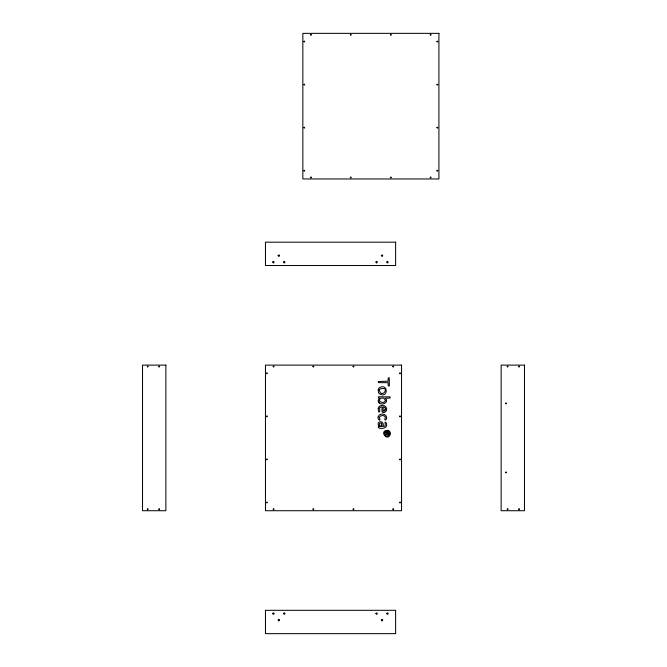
<?xml version="1.0" encoding="UTF-8"?>
<svg xmlns="http://www.w3.org/2000/svg" width="667" height="667" viewBox="0 0 667 667"><rect width="100%" height="100%" fill="white"/><g stroke="black" fill="none" stroke-linecap="round" stroke-linejoin="round"><path stroke-width="1" d="M388.244 433.8L388.277 433.108L387.319 433.108L387.994 434.092M385.526 409.063L384.892 410.605L383.15 411.097L383.15 406.895L384.809 407.479L385.476 408.563L384.142 410.989M380.79 426.48L381.666 423.553L381.199 423.136C378.989 422.303 378.714 425.704 380.415 426.48L382.049 426.48L381.666 423.553M386.251 432.258L388.728 431.624M388.094 431.216L385.518 431.457A2.351 2.351 0 0 0 384.584 432.575C382.841 436.693 390.604 437.46 389.645 433.066A2.476 2.476 0 0 0 388.094 431.216L388.928 431.749M379.331 402.968C382.608 405.878 389.478 401.951 385.368 398.149L389.978 398.149L390.187 396.882L378.422 396.765L378.422 397.949L379.481 397.991L378.164 400.508L379.331 402.968A2.826 2.826 0 0 1 378.239 401.267M265.458 610.313L265.458 633.65L395.623 633.65L395.623 610.313L265.458 610.313M385.309 434.467L385.443 435.176L386.96 434.217L388.369 434.951L388.836 432.358L385.468 432.258L385.343 433.033L386.668 433.342L385.309 434.467M378.297 381.557L378.548 382.65L388.152 382.65L388.186 385.885L389.37 385.885L389.261 377.847L388.186 377.939L388.152 381.174L378.297 381.557M378.306 426.922C377.881 429.373 386.685 428.798 386.585 425.613A5.419 5.419 0 0 0 386.343 423.161C383.758 419.751 385.943 424.737 385.026 426.088L383.066 426.48C385.017 419.476 374.712 420.844 379.306 426.672L378.306 426.922M378.231 408.396C378.039 413.815 380.757 413.106 379.506 408.237A1.926 1.926 0 0 1 380.482 407.195L382.108 406.895C382.266 408.846 380.79 413.89 384.4 412.331C386.126 411.898 386.918 409.955 386.56 408.329C385.809 404.435 378.798 404.36 378.231 408.396M378.239 389.828L378.489 392.438A3.368 3.368 0 0 0 380.007 394.097C388.436 398.391 388.161 383.242 379.865 387.477A3.035 3.035 0 0 0 378.447 389.061L378.239 389.828M378.231 416.783C376.655 418.467 380.957 421.861 379.882 419.235C377.23 415.483 385.192 413.982 385.434 417.709C382.991 421.411 387.585 420.21 386.56 416.992C385.868 413.223 379.073 413.031 378.231 416.783M390.37 433.625C388.344 442.996 378.131 430.432 387.719 430.332A3.31 3.31 0 0 1 389.411 431.241L389.811 431.732A3.31 3.31 0 0 1 390.37 433.608M379.415 390.17C381.19 399.55 391.412 385.96 380.257 388.919A1.959 1.959 0 0 0 379.415 390.17M385.418 400.442C384.667 404.694 376.005 401.284 380.84 398.149L383.909 398.149L385.418 400.442M147.315 366.466C147.916 368.351 148.783 365.132 147.315 366.466M158.821 366.466C159.421 368.351 160.28 365.132 158.821 366.466M147.315 509.113C147.916 510.997 148.783 507.787 147.315 509.113M158.821 509.113C159.421 510.997 160.28 507.787 158.821 509.113M272.72 262.023C273.728 265.158 275.163 259.805 272.72 262.023M303.844 41.437C304.452 43.322 305.311 40.112 303.844 41.437M278.147 255.444C279.148 258.588 280.582 253.235 278.147 255.444M303.844 84.501C304.452 86.376 305.311 83.167 303.844 84.501M310.58 34.701C311.189 36.585 312.048 33.375 310.58 34.701M266.466 373.203C267.067 375.087 267.926 371.869 266.466 373.203M283.567 262.023C284.576 265.158 286.01 259.805 283.567 262.023M303.844 127.555C304.452 129.44 305.311 126.23 303.844 127.555M266.466 416.258C267.067 418.142 267.926 414.932 266.466 416.258M273.203 366.466C273.803 368.351 274.671 365.132 273.203 366.466M303.844 170.61C304.452 172.495 305.311 169.285 303.844 170.61M266.466 459.321C267.067 461.197 267.926 457.987 266.466 459.321M266.466 502.376C267.067 504.26 267.926 501.05 266.466 502.376M310.58 177.355C311.189 179.231 312.048 176.021 310.58 177.355M273.203 509.113C273.803 510.997 274.671 507.787 273.203 509.113M272.72 613.39C273.728 616.525 275.163 611.172 272.72 613.39M350.35 34.701C350.959 36.585 351.817 33.375 350.35 34.701M278.147 619.96C279.148 623.103 280.582 617.75 278.147 619.96M312.973 366.466C313.573 368.351 314.44 365.132 312.973 366.466M283.567 613.39C284.576 616.525 286.01 611.172 283.567 613.39M350.35 177.355C350.959 179.231 351.817 176.021 350.35 177.355M312.973 509.113C313.573 510.997 314.44 507.787 312.973 509.113M390.453 34.701C391.054 36.585 391.921 33.375 390.453 34.701M353.076 366.466C353.677 368.351 354.536 365.132 353.076 366.466M375.93 262.023C376.938 265.158 378.372 259.805 375.93 262.023M390.453 177.355C391.054 179.231 391.921 176.021 390.453 177.355M381.349 255.444C382.358 258.588 383.792 253.235 381.349 255.444M353.076 509.113C353.677 510.997 354.536 507.787 353.076 509.113M386.777 262.023C387.785 265.158 389.22 259.805 386.777 262.023M430.223 34.701C430.832 36.585 431.691 33.375 430.223 34.701M392.846 366.466C393.447 368.351 394.305 365.132 392.846 366.466M436.96 41.437C437.569 43.313 438.411 40.128 436.96 41.437M436.96 84.501C437.569 86.376 438.427 83.167 436.96 84.501M399.583 373.203C400.183 375.087 401.05 371.869 399.583 373.203M430.223 177.355C430.832 179.231 431.691 176.021 430.223 177.355M436.96 127.555C437.569 129.44 438.427 126.23 436.96 127.555M399.583 416.258C400.183 418.142 401.05 414.932 399.583 416.258M375.93 613.39C376.938 616.525 378.372 611.172 375.93 613.39M436.96 170.61C437.569 172.495 438.427 169.285 436.96 170.61M392.846 509.113C393.447 510.997 394.305 507.787 392.846 509.113M399.583 459.321C400.183 461.197 401.05 457.987 399.583 459.321M381.349 619.96C382.358 623.103 383.792 617.75 381.349 619.96M399.583 502.376C400.183 504.26 401.05 501.05 399.583 502.376M386.777 613.39C387.785 616.525 389.22 611.172 386.777 613.39M507.228 366.466C507.829 368.351 508.696 365.132 507.228 366.466M505.586 403.277C506.186 405.161 507.045 401.951 505.586 403.277M518.734 366.466C519.335 368.351 520.193 365.132 518.734 366.466M505.586 472.303C506.186 474.187 507.045 470.969 505.586 472.303M507.228 509.113C507.829 510.997 508.696 507.787 507.228 509.113M518.734 509.113C519.335 510.997 520.193 507.787 518.734 509.113M438.919 33.35L302.843 33.35L302.843 178.956L438.919 178.956L438.919 33.35M395.623 242.179L265.458 242.179L265.458 265.516L395.623 265.516L395.623 242.179M165.866 365.116L142.53 365.116L142.53 510.722L165.866 510.722L165.866 365.116M401.542 365.116L265.458 365.116L265.458 510.722L401.542 510.722L401.542 365.116M524.47 365.116L501.134 365.116L501.134 510.722L524.47 510.722L524.47 365.116"/></g></svg>
